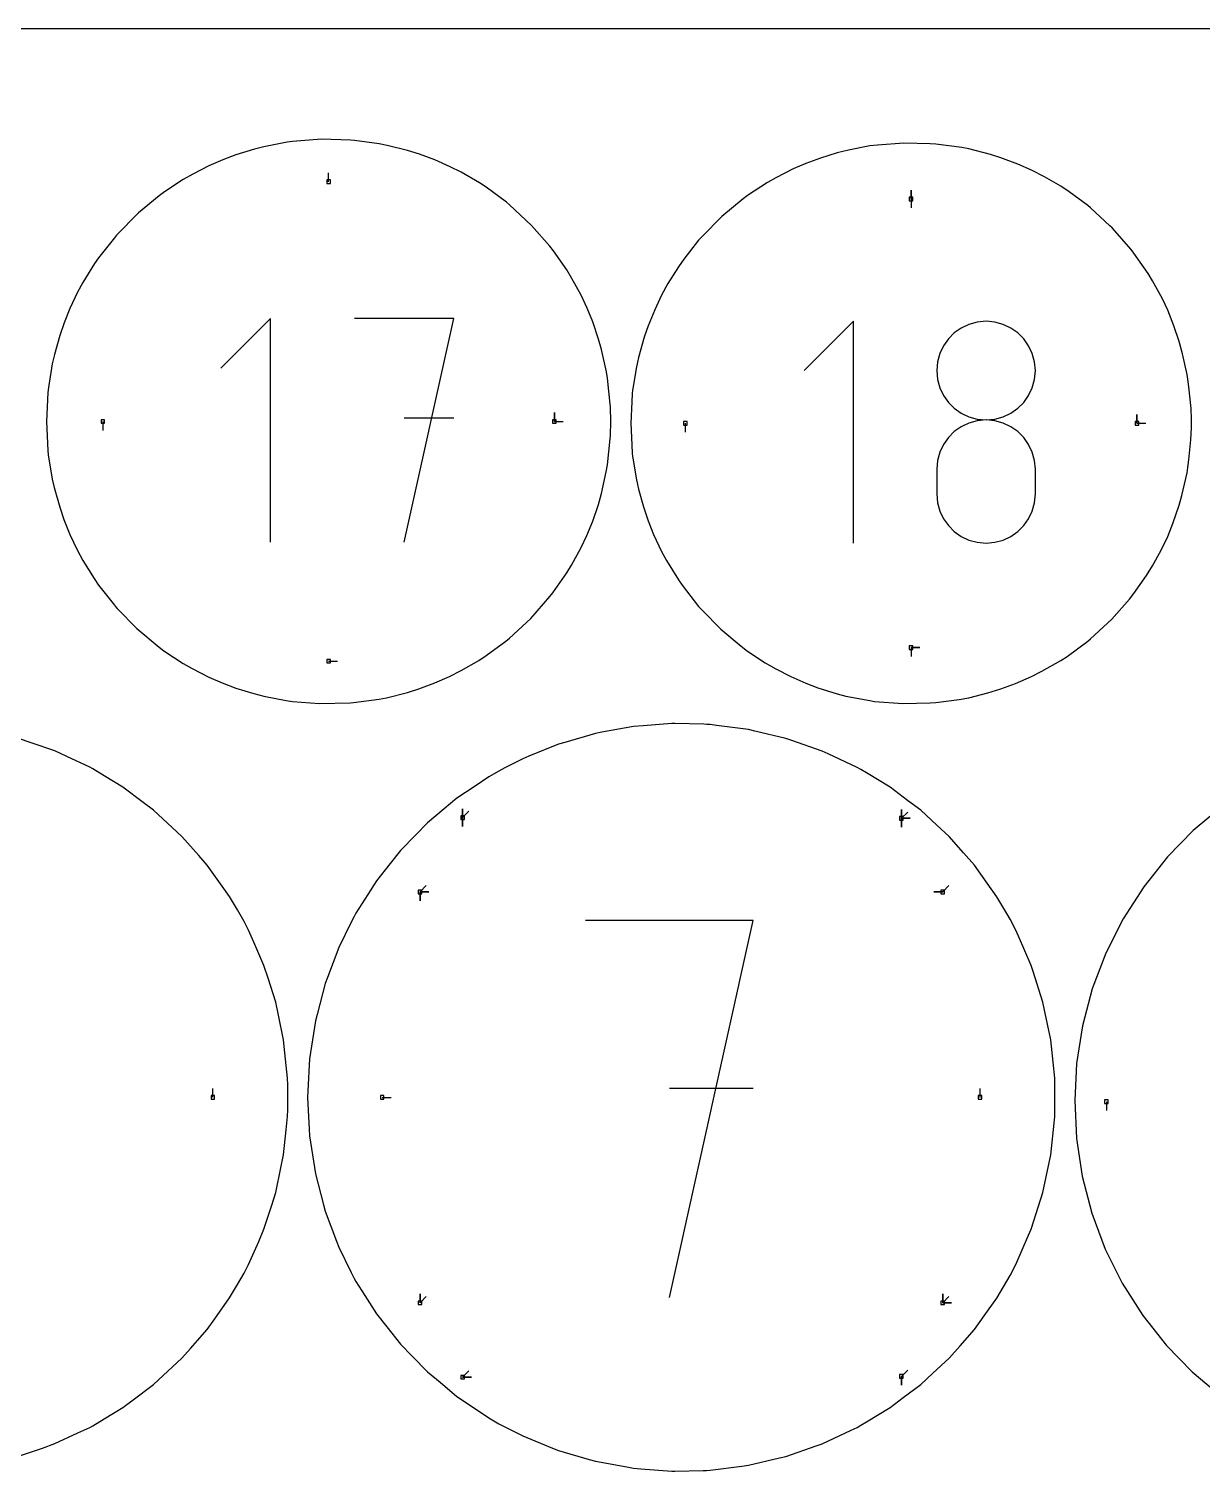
# Model space of a CAD drawing. Extents: x 0 to 800, y 0 to 1000.
# Drawn here: x 209.3 to 397.6, y 768.5 to 1000 of the extents above; entities that cross this region are included whole.
import ezdxf

# ---------------------------------------------------------------- set-up
doc = ezdxf.new("R2010")
doc.units = 0
doc.header["$MEASUREMENT"] = 0
for name, color, linetype in [('annotation', 7, 'Continuous'), ('boundary', 7, 'Continuous'), ('frame', 7, 'Continuous'), ('hole', 7, 'Continuous')]:
    doc.layers.add(name, color=color, linetype=linetype)

msp = doc.modelspace()

# ---------------------------------------------------------------- linework, layer by layer
at = {"layer": 'annotation', "color": 1}
for p, q in [((257.375695, 975.463322), (257.375695, 976.892072)), ((350.840827, 972.683516), (350.840827, 974.112265)), ((350.840827, 972.683516), (350.840827, 974.112265)), ((350.840827, 974.112265), (350.840827, 972.683516)), ((350.840827, 972.683516), (350.840827, 971.254766)), ((248.070813, 953.520906), (240.093965, 945.541807)), ((248.070813, 917.639713), (248.070813, 953.520906)), ((277.479958, 953.520906), (261.52401, 953.520906)), ((269.503109, 917.639713), (277.479958, 953.520906)), ((341.609654, 953.107561), (333.687371, 945.183044)), ((341.609654, 917.471818), (341.609654, 953.107561)), ((358.893889, 951.982185), (357.789245, 951.201166)), ((360.126441, 952.568089), (358.893889, 951.982185)), ((361.464403, 952.936235), (360.126441, 952.568089)), ((362.885283, 953.063983), (361.464403, 952.936235)), ((364.306162, 952.936235), (362.885283, 953.063983)), ((362.885283, 953.063983), (362.885283, 953.063983)), ((365.644125, 952.568089), (364.306162, 952.936235)), ((366.876676, 951.982185), (365.644125, 952.568089)), ((367.981321, 951.201166), (366.876676, 951.982185)), ((356.053654, 949.14435), (355.467698, 947.913838)), ((356.835001, 950.247674), (356.053654, 949.14435)), ((357.789245, 951.201166), (356.835001, 950.247674)), ((368.935564, 950.247674), (367.981321, 951.201166)), ((369.716911, 949.14435), (368.935564, 950.247674)), ((370.302867, 947.913838), (369.716911, 949.14435)), ((355.467698, 947.913838), (355.099629, 946.578778)), ((370.670937, 946.578778), (370.302867, 947.913838)), ((355.099629, 946.578778), (354.97194, 945.161813)), ((354.97194, 945.161813), (354.97194, 945.161813)), ((354.97194, 945.161813), (355.099702, 943.738197)), ((370.670863, 943.738197), (370.798626, 945.161813)), ((370.798626, 945.161813), (370.670937, 946.578778)), ((370.798626, 945.161813), (370.798626, 945.161813)), ((355.099702, 943.738197), (355.467956, 942.397956)), ((355.467956, 942.397956), (356.054151, 941.16355)), ((369.716415, 941.16355), (370.30261, 942.397956)), ((370.30261, 942.397956), (370.670863, 943.738197)), ((356.054151, 941.16355), (356.835737, 940.057437)), ((356.835737, 940.057437), (357.790164, 939.102075)), ((367.980401, 939.102075), (368.934828, 940.057437)), ((368.934828, 940.057437), (369.716415, 941.16355)), ((277.479958, 937.542457), (269.503109, 937.542457)), ((293.6157, 936.996076), (293.6157, 938.424826)), ((293.6157, 936.996076), (293.6157, 938.424826)), ((293.6157, 938.424826), (293.6157, 936.996076)), ((357.790164, 939.102075), (358.894883, 938.319922)), ((358.894883, 938.319922), (360.127342, 937.733435)), ((360.127342, 937.733435), (361.464992, 937.365074)), ((364.305574, 937.365074), (365.643224, 937.733435)), ((365.643224, 937.733435), (366.875683, 938.319922)), ((366.875683, 938.319922), (367.980401, 939.102075)), ((387.090712, 936.695771), (387.090712, 938.124521)), ((387.090712, 936.695771), (387.090712, 938.124521)), ((387.090712, 938.124521), (387.090712, 936.695771)), ((221.13569, 936.996076), (221.13569, 935.567326)), ((293.6157, 936.996076), (295.04445, 936.996076)), ((314.610702, 936.695771), (314.610702, 935.267021)), ((357.789245, 935.372715), (356.835001, 934.417539)), ((358.893889, 936.154754), (357.789245, 935.372715)), ((360.126441, 936.741182), (358.893889, 936.154754)), ((361.464403, 937.109522), (360.126441, 936.741182)), ((362.885283, 937.237297), (361.464403, 937.109522)), ((361.464992, 937.365074), (362.885283, 937.237297)), ((362.885283, 937.237297), (364.305574, 937.365074)), ((364.306162, 937.109596), (362.885283, 937.237297)), ((362.885283, 937.237297), (362.885283, 937.237297)), ((362.885283, 937.237297), (362.885283, 937.237297)), ((365.644125, 936.74144), (364.306162, 937.109596)), ((366.876676, 936.155251), (365.644125, 936.74144)), ((367.981321, 935.37345), (366.876676, 936.155251)), ((368.935564, 934.418459), (367.981321, 935.37345)), ((387.090712, 936.695771), (388.519462, 936.695771)), ((356.053654, 933.311705), (355.467698, 932.077689)), ((356.835001, 934.417539), (356.053654, 933.311705)), ((369.716911, 933.312698), (368.935564, 934.418459)), ((370.302867, 932.07859), (369.716911, 933.312698)), ((355.099629, 930.737966), (354.97194, 929.315015)), ((355.467698, 932.077689), (355.099629, 930.737966)), ((370.670937, 930.738555), (370.302867, 932.07859)), ((370.798626, 929.315015), (370.670937, 930.738555)), ((354.97194, 929.315015), (354.97194, 925.372869)), ((370.798626, 925.372869), (370.798626, 929.315015)), ((370.798626, 929.315015), (370.798626, 929.315015)), ((354.97194, 925.372869), (354.97194, 925.372869)), ((354.97194, 925.372869), (355.099702, 923.950019)), ((355.099702, 923.950019), (355.467956, 922.611832)), ((370.30261, 922.611832), (370.670863, 923.950019)), ((370.670863, 923.950019), (370.798626, 925.372869)), ((355.467956, 922.611832), (356.054151, 921.3804)), ((356.054151, 921.3804), (356.835737, 920.277812)), ((368.934828, 920.277812), (369.716415, 921.3804)), ((369.716415, 921.3804), (370.30261, 922.611832)), ((356.835737, 920.277812), (357.790164, 919.326159)), ((357.790164, 919.326159), (358.894883, 918.547531)), ((366.875683, 918.547531), (367.980401, 919.326159)), ((367.980401, 919.326159), (368.934828, 920.277812)), ((358.894883, 918.547531), (360.127342, 917.964019)), ((360.127342, 917.964019), (361.464992, 917.597711)), ((361.464992, 917.597711), (362.885283, 917.4707)), ((362.885283, 917.4707), (364.305574, 917.597711)), ((362.885283, 917.4707), (362.885283, 917.4707)), ((364.305574, 917.597711), (365.643224, 917.964019)), ((365.643224, 917.964019), (366.875683, 918.547531)), ((350.840827, 900.708027), (352.269577, 900.708027)), ((350.840827, 900.708027), (352.269577, 900.708027)), ((352.269577, 900.708027), (350.840827, 900.708027)), ((350.840827, 900.708027), (350.840827, 899.279277)), ((257.375695, 898.528831), (258.804445, 898.528831)), ((278.883164, 873.426492), (278.883163, 871.997742)), ((278.883164, 873.426492), (278.883163, 871.997742)), ((278.883163, 871.997742), (278.883164, 873.426492)), ((278.883164, 873.426492), (278.883164, 874.855242)), ((278.883164, 873.426492), (278.883164, 874.855242)), ((278.883164, 874.855242), (278.883164, 873.426492)), ((278.883164, 873.426492), (278.883164, 874.855242)), ((278.883164, 874.855242), (278.883164, 873.426492)), ((278.883164, 873.426492), (279.893442, 874.436771)), ((349.302902, 873.308371), (349.302902, 874.737121)), ((349.302902, 873.308371), (349.302902, 874.737121)), ((349.302902, 874.737121), (349.302902, 873.308371)), ((349.302902, 873.308371), (349.302902, 874.737121)), ((349.302902, 874.737121), (349.302902, 873.308371)), ((349.302902, 873.308371), (349.302902, 874.737121)), ((349.302902, 874.737121), (349.302902, 873.308371)), ((349.302902, 873.308371), (350.313181, 874.31865)), ((349.302902, 873.308371), (350.731652, 873.308371)), ((349.302902, 873.308371), (350.731652, 873.308371)), ((350.731652, 873.308371), (349.302902, 873.308371)), ((349.302902, 873.308371), (349.302902, 871.879621)), ((349.302902, 873.308371), (350.731652, 873.308371)), ((350.731652, 873.308371), (349.302902, 873.308371)), ((349.302902, 873.308371), (349.302902, 871.879621)), ((349.302902, 871.879621), (349.302902, 873.308371)), ((272.044133, 861.500123), (273.054412, 862.510402)), ((272.044133, 861.500123), (273.472883, 861.500123)), ((272.044133, 861.500123), (273.472883, 861.500123)), ((273.472883, 861.500123), (272.044133, 861.500123)), ((272.044133, 861.500123), (272.044133, 860.071373)), ((272.044133, 861.500123), (273.472883, 861.500123)), ((273.472883, 861.500123), (272.044133, 861.500123)), ((272.044133, 861.500123), (272.044133, 860.071373)), ((272.044133, 860.071373), (272.044133, 861.500123)), ((355.92624, 861.500123), (354.49749, 861.500123)), ((355.92624, 861.500123), (354.49749, 861.500123)), ((354.49749, 861.500123), (355.92624, 861.500123)), ((355.92624, 861.500123), (356.936519, 862.510402)), ((325.513374, 856.889302), (298.622445, 856.889302)), ((312.069806, 796.417892), (325.513374, 856.889302)), ((238.802876, 828.533901), (238.802876, 829.962651)), ((325.513374, 829.960449), (312.069806, 829.960449)), ((361.925675, 828.528331), (361.925675, 829.95708)), ((265.978573, 828.528331), (267.407323, 828.52833)), ((382.187557, 827.823194), (382.187556, 826.394444)), ((272.044133, 795.556538), (272.044133, 796.985288)), ((272.044133, 795.556538), (272.044133, 796.985288)), ((272.044133, 796.985288), (272.044133, 795.556538)), ((272.044133, 795.556538), (273.054412, 796.566817)), ((355.92624, 795.556538), (355.92624, 796.985288)), ((355.92624, 795.556538), (355.92624, 796.985288)), ((355.92624, 796.985288), (355.92624, 795.556538)), ((355.92624, 795.556538), (355.92624, 796.985288)), ((355.92624, 796.985288), (355.92624, 795.556538)), ((355.92624, 795.556538), (356.936519, 796.566817)), ((355.92624, 795.556538), (357.35499, 795.556538)), ((355.92624, 795.556538), (357.35499, 795.556538)), ((357.35499, 795.556538), (355.92624, 795.556538)), ((278.883164, 783.630169), (279.893442, 784.640447)), ((349.302903, 783.74829), (350.313181, 784.758569)), ((278.883164, 783.630169), (280.311914, 783.630169)), ((278.883164, 783.630169), (280.311914, 783.630169)), ((280.311914, 783.630169), (278.883164, 783.630169)), ((349.302903, 783.74829), (349.302902, 782.31954)), ((349.302903, 783.74829), (349.302902, 782.31954)), ((349.302902, 782.31954), (349.302903, 783.74829))]:
    msp.add_line(p, q, dxfattribs=at)
at = {"layer": 'boundary', "color": 5}
for p, q in [((250.710403, 981.802824), (246.970839, 981.084959)), ((251.559249, 981.921117), (250.710403, 981.802824)), ((256.209314, 982.281062), (251.559249, 981.921117)), ((260.871744, 982.160973), (256.209314, 982.281062)), ((261.506732, 982.102436), (260.871744, 982.160973)), ((265.497115, 981.56213), (261.506732, 982.102436)), ((266.794736, 981.302601), (265.497115, 981.56213)), ((349.677481, 981.680452), (345.44315, 981.352688)), ((353.92307, 981.571099), (349.677481, 981.680452)), ((354.846523, 981.518017), (353.92307, 981.571099)), ((359.018459, 980.947029), (354.846523, 981.518017)), ((242.492724, 979.781441), (240.407447, 978.996477)), ((245.475875, 980.704425), (242.492724, 979.781441)), ((246.970839, 981.084959), (245.475875, 980.704425)), ((270.036396, 980.490869), (266.794736, 981.302601)), ((271.951672, 979.884758), (270.036396, 980.490869)), ((274.44147, 978.958554), (271.951672, 979.884758)), ((336.309881, 979.273337), (333.938466, 978.396805)), ((338.989284, 980.104374), (336.309881, 979.273337)), ((340.822412, 980.551833), (338.989284, 980.104374)), ((344.206611, 981.202587), (340.822412, 980.551833)), ((345.44315, 981.352688), (344.206611, 981.202587)), ((360.119746, 980.730816), (359.018459, 980.947029)), ((363.580503, 979.85443), (360.119746, 980.730816)), ((365.262853, 979.325458), (363.580503, 979.85443)), ((368.003478, 978.292129), (365.262853, 979.325458)), ((238.172373, 978.024393), (235.575861, 976.702836)), ((240.407447, 978.996477), (238.172373, 978.024393)), ((276.905544, 977.868682), (274.44147, 978.958554)), ((278.665643, 976.98143), (276.905544, 977.868682)), ((281.587201, 975.282473), (278.665643, 976.98143)), ((331.954885, 977.531079), (329.125057, 976.103849)), ((333.938466, 978.396805), (331.954885, 977.531079)), ((370.203642, 977.32168), (368.003478, 978.292129)), ((372.239086, 976.27726), (370.203642, 977.32168)), ((234.055579, 975.832433), (231.048546, 973.855526)), ((235.575861, 976.702836), (234.055579, 975.832433)), ((282.664138, 974.580446), (281.587201, 975.282473)), ((285.931281, 972.162238), (282.664138, 974.580446)), ((327.805031, 975.344009), (324.616628, 973.257681)), ((329.125057, 976.103849), (327.805031, 975.344009)), ((374.872762, 974.747591), (372.239086, 976.27726)), ((376.241092, 973.831913), (374.872762, 974.747591)), ((230.185984, 973.228799), (226.888686, 970.494334)), ((231.048546, 973.855526), (230.185984, 973.228799)), ((286.394569, 971.78106), (285.931281, 972.162238)), ((323.905692, 972.73597), (320.476471, 969.898271)), ((324.616628, 973.257681), (323.905692, 972.73597)), ((379.20466, 971.639347), (376.241092, 973.831913)), ((226.888686, 970.494334), (223.349414, 966.900969)), ((289.95871, 968.45871), (286.394569, 971.78106)), ((320.476471, 969.898271), (317.335325, 966.693923)), ((379.638007, 971.282803), (379.20466, 971.639347)), ((382.754814, 968.397936), (379.638007, 971.282803)), ((292.896326, 965.109688), (289.95871, 968.45871)), ((383.138535, 968.040569), (382.754814, 968.397936)), ((386.176357, 964.571415), (383.138535, 968.040569)), ((222.991412, 966.48084), (220.454909, 963.243853)), ((223.349414, 966.900969), (222.991412, 966.48084)), ((316.762699, 966.072769), (314.390119, 963.044975)), ((317.335325, 966.693923), (316.762699, 966.072769)), ((220.454909, 963.243853), (219.820865, 962.327707)), ((293.441314, 964.400001), (292.896326, 965.109688)), ((295.598734, 961.308417), (293.441314, 964.400001)), ((314.390119, 963.044975), (313.527446, 961.834878)), ((386.619163, 964.001781), (386.176357, 964.571415)), ((388.885368, 960.741483), (386.619163, 964.001781)), ((219.820865, 962.327707), (217.951771, 959.308507)), ((296.421107, 959.958813), (295.598734, 961.308417)), ((313.527446, 961.834878), (311.841167, 959.108307)), ((389.597673, 959.579673), (388.885368, 960.741483)), ((217.951771, 959.308507), (217.097471, 957.724484)), ((297.895963, 957.249427), (296.421107, 959.958813)), ((311.841167, 959.108307), (310.816135, 957.244087)), ((391.180098, 956.650105), (389.597673, 959.579673)), ((217.097471, 957.724484), (215.866534, 955.136639)), ((298.85648, 955.197124), (297.895963, 957.249427)), ((310.816135, 957.244087), (309.716416, 954.926855)), ((392.032263, 954.836328), (391.180098, 956.650105)), ((215.866534, 955.136639), (214.935905, 952.832316)), ((299.76367, 952.975748), (298.85648, 955.197124)), ((309.716416, 954.926855), (308.666821, 952.364847)), ((393.035532, 952.34201), (392.032263, 954.836328)), ((214.935905, 952.832316), (214.221308, 950.77248)), ((300.713415, 950.181386), (299.76367, 952.975748)), ((308.666821, 952.364847), (308.039171, 950.546265)), ((393.888754, 949.838327), (393.035532, 952.34201)), ((214.221308, 950.77248), (213.366315, 947.719489)), ((301.182052, 948.532679), (300.713415, 950.181386)), ((308.039171, 950.546265), (307.109669, 947.265644)), ((394.431466, 947.864295), (393.888754, 949.838327)), ((213.366315, 947.719489), (213.033527, 946.262285)), ((301.965971, 944.981607), (301.182052, 948.532679)), ((307.109669, 947.265644), (306.952278, 946.498175)), ((395.161141, 944.540819), (394.431466, 947.864295)), ((213.033527, 946.262285), (212.410596, 942.457386)), ((302.136081, 943.96732), (301.965971, 944.981607)), ((306.721674, 945.474404), (306.24494, 942.562491)), ((306.952278, 946.498175), (306.721674, 945.474404)), ((395.291327, 943.764579), (395.161141, 944.540819)), ((212.410596, 942.457386), (212.315787, 941.653868)), ((302.58395, 939.793257), (302.136081, 943.96732)), ((306.24494, 942.562491), (306.166552, 942.018064)), ((395.428918, 942.556036), (395.291327, 943.764579)), ((395.786202, 939.099636), (395.428918, 942.556036)), ((212.315787, 941.653868), (212.075688, 936.996076)), ((302.617227, 939.266289), (302.58395, 939.793257)), ((306.029583, 940.16598), (305.850701, 936.695771)), ((306.108546, 941.496553), (306.029583, 940.16598)), ((306.166552, 942.018064), (306.108546, 941.496553)), ((302.675701, 936.996076), (302.617227, 939.266289)), ((395.830954, 937.362228), (395.786202, 939.099636)), ((212.075688, 936.996076), (212.315787, 932.338284)), ((302.617227, 934.725863), (302.675701, 936.996076)), ((305.850701, 936.695771), (306.029583, 933.225562)), ((395.771675, 934.029943), (395.830954, 936.029314)), ((395.830954, 936.029314), (395.830954, 937.362228)), ((302.136081, 930.024832), (302.58395, 934.198895)), ((302.58395, 934.198895), (302.617227, 934.725863)), ((306.029583, 933.225562), (306.108546, 931.894989)), ((395.428918, 930.835506), (395.771675, 934.029943)), ((212.315787, 932.338284), (212.391582, 931.656843)), ((212.391582, 931.656843), (213.033527, 927.729867)), ((306.108546, 931.894989), (306.166552, 931.373478)), ((306.166552, 931.373478), (306.244941, 930.829051)), ((306.244941, 930.829051), (306.721674, 927.917139)), ((395.291327, 929.626963), (395.428918, 930.835506)), ((301.182052, 925.459473), (301.940699, 928.889608)), ((301.940699, 928.889608), (302.136081, 930.024832)), ((394.327105, 925.095373), (395.141084, 928.735708)), ((395.141084, 928.735708), (395.291327, 929.626963)), ((213.033527, 927.729867), (213.33485, 926.392138)), ((213.33485, 926.392138), (214.221308, 923.219673)), ((306.721674, 927.917139), (306.952278, 926.893367)), ((306.952278, 926.893367), (307.109669, 926.125899)), ((307.109669, 926.125899), (307.909408, 923.27021)), ((299.76367, 921.016404), (300.675841, 923.693069)), ((300.675841, 923.693069), (301.182052, 925.459473)), ((392.880824, 920.633032), (393.888753, 923.553215)), ((393.888753, 923.553215), (394.327105, 925.095373)), ((214.221308, 923.219673), (214.892323, 921.275444)), ((214.892323, 921.275444), (215.866534, 918.855513)), ((307.909408, 923.27021), (308.666821, 921.026695)), ((298.807004, 918.681818), (299.76367, 921.016404)), ((308.666821, 921.026695), (309.537307, 918.87129)), ((392.032263, 918.555215), (392.880824, 920.633032)), ((215.866534, 918.855513), (217.042233, 916.378182)), ((296.360253, 913.925816), (297.895963, 916.742725)), ((297.895963, 916.742725), (298.807004, 918.681818)), ((309.537307, 918.87129), (310.816135, 916.147455)), ((390.977216, 916.346159), (392.032263, 918.555215)), ((217.042233, 916.378182), (217.951771, 914.683646)), ((217.951771, 914.683646), (219.754556, 911.768693)), ((310.816135, 916.147455), (311.615225, 914.665801)), ((311.615225, 914.665801), (313.527446, 911.556664)), ((389.597673, 913.811869), (390.977216, 916.346159)), ((293.369726, 909.491455), (295.598734, 912.683735)), ((295.598734, 912.683735), (296.360253, 913.925816)), ((386.619163, 909.389762), (388.637159, 912.28155)), ((388.637159, 912.28155), (389.597673, 913.811869)), ((219.754556, 911.768693), (220.454909, 910.748299)), ((220.454909, 910.748299), (222.991412, 907.511312)), ((313.527446, 911.556664), (314.120515, 910.699724)), ((314.120515, 910.699724), (316.762699, 907.318773)), ((222.991412, 907.511312), (223.068088, 907.414435)), ((223.068088, 907.414435), (223.435645, 907.002703)), ((289.817389, 905.379201), (292.896326, 908.882464)), ((292.896326, 908.882464), (293.369726, 909.491455)), ((316.762699, 907.318773), (317.335325, 906.69762)), ((383.082637, 905.293504), (385.886305, 908.483562)), ((385.886305, 908.483562), (386.619163, 909.389762)), ((223.435645, 907.002703), (226.60461, 903.751067)), ((286.394569, 902.211092), (289.817389, 905.379201)), ((317.335325, 906.69762), (320.299494, 903.656123)), ((379.638007, 902.108739), (383.082637, 905.293504)), ((226.60461, 903.751067), (230.185984, 900.763353)), ((320.299494, 903.656123), (323.560678, 900.935523)), ((230.185984, 900.763353), (230.94604, 900.205597)), ((282.664138, 899.411706), (285.832462, 901.755758)), ((285.832462, 901.755758), (286.394569, 902.211092)), ((323.560678, 900.935523), (324.616628, 900.133862)), ((375.880101, 899.300609), (379.20466, 901.752195)), ((379.20466, 901.752195), (379.638007, 902.108739)), ((230.94604, 900.205597), (234.055579, 898.15972)), ((234.055579, 898.15972), (235.466806, 897.347382)), ((278.665643, 897.010722), (281.481281, 898.646077)), ((281.481281, 898.646077), (282.664138, 899.411706)), ((324.616628, 900.133862), (327.429329, 898.284714)), ((327.429329, 898.284714), (329.125057, 897.287693)), ((371.849993, 896.899775), (374.872762, 898.643951)), ((374.872762, 898.643951), (375.880101, 899.300609)), ((235.466806, 897.347382), (238.172373, 895.967759)), ((238.172373, 895.967759), (240.293001, 895.042219)), ((274.44147, 895.033598), (276.793645, 896.071096)), ((276.793645, 896.071096), (278.665643, 897.010722)), ((329.125057, 897.287693), (331.553768, 896.051543)), ((331.553768, 896.051543), (333.938466, 894.994737)), ((367.591746, 894.932432), (370.203642, 896.069862)), ((370.203642, 896.069862), (371.849993, 896.899775)), ((240.293001, 895.042219), (242.492724, 894.210711)), ((242.492724, 894.210711), (245.357249, 893.322257)), ((266.67449, 892.661173), (270.036396, 893.501284)), ((270.036396, 893.501284), (271.83498, 894.066803)), ((271.83498, 894.066803), (274.44147, 895.033598)), ((333.938466, 894.994737), (335.88898, 894.260502)), ((335.88898, 894.260502), (338.989284, 893.287168)), ((363.151911, 893.419999), (365.262853, 894.066085)), ((365.262853, 894.066085), (367.591746, 894.932432)), ((245.357249, 893.322257), (246.970839, 892.907193)), ((246.970839, 892.907193), (250.588855, 892.211479)), ((250.588855, 892.211479), (251.559249, 892.071035)), ((251.559249, 892.071035), (255.914786, 891.725373)), ((255.914786, 891.725373), (260.871744, 891.83118)), ((260.871744, 891.83118), (261.384205, 891.873853)), ((261.384205, 891.873853), (265.497115, 892.430022)), ((265.497115, 892.430022), (266.67449, 892.661173)), ((338.989284, 893.287168), (340.387635, 892.931227)), ((340.387635, 892.931227), (344.206611, 892.188955)), ((344.206611, 892.188955), (345.0006, 892.078306)), ((345.0006, 892.078306), (349.517207, 891.715532)), ((349.517207, 891.715532), (353.92307, 891.820443)), ((353.92307, 891.820443), (354.846523, 891.873525)), ((354.846523, 891.873525), (358.579024, 892.378913)), ((358.579024, 892.378913), (360.119746, 892.660726)), ((360.119746, 892.660726), (363.151911, 893.419999)), ((300.203921, 886.924197), (295.273543, 885.489039)), ((301.229475, 887.111087), (300.203921, 886.924197)), ((306.281285, 888.031693), (301.229475, 887.111087)), ((307.859854, 888.153884), (306.281285, 888.031693)), ((312.440312, 888.508439), (307.859854, 888.153884)), ((312.961079, 888.513455), (312.440312, 888.508439)), ((317.58665, 888.395793), (312.961079, 888.513455)), ((318.097035, 888.379737), (317.58665, 888.395793)), ((318.615714, 888.349388), (318.097035, 888.379737)), ((319.64953, 888.21554), (318.615714, 888.349388)), ((324.742033, 887.556214), (319.64953, 888.21554)), ((325.756607, 887.316777), (324.742033, 887.556214)), ((330.754325, 886.137326), (325.756607, 887.316777)), ((209.637148, 885.445238), (207.631527, 886.142896)), ((213.466063, 884.113345), (209.637148, 885.445238)), ((294.272641, 885.197691), (289.515961, 883.263189)), ((295.273543, 885.489039), (294.272641, 885.197691)), ((331.738903, 885.79484), (330.754325, 886.137326)), ((336.588862, 884.107775), (331.738903, 885.79484)), ((215.38932, 883.213163), (213.466063, 884.113345)), ((219.060993, 881.494634), (215.38932, 883.213163)), ((288.55032, 882.870471), (285.633735, 881.386837)), ((289.515961, 883.263189), (288.55032, 882.870471)), ((337.533006, 883.665867), (336.588862, 884.107775)), ((342.183792, 881.489064), (337.533006, 883.665867)), ((219.549856, 881.229892), (219.060993, 881.494634)), ((221.370362, 880.136731), (219.549856, 881.229892)), ((224.357012, 878.314526), (221.370362, 880.136731)), ((283.097619, 879.967209), (280.898702, 878.487683)), ((284.713592, 880.896912), (283.097619, 879.967209)), ((285.633735, 881.386837), (284.713592, 880.896912)), ((342.803019, 881.153724), (342.183792, 881.489064)), ((343.696721, 880.617082), (342.803019, 881.153724)), ((347.479811, 878.308955), (343.696721, 880.617082)), ((227.624425, 875.862599), (224.357012, 878.314526)), ((280.898702, 878.487683), (277.972326, 876.518691)), ((350.300943, 876.191926), (347.479811, 878.308955)), ((229.297978, 874.606733), (227.624425, 875.862599)), ((277.972326, 876.518691), (275.937193, 874.820909)), ((352.420776, 874.601163), (350.300943, 876.191926)), ((400.837548, 875.280227), (396.122163, 871.350891)), ((232.295968, 871.831839), (229.297978, 874.606733)), ((275.937193, 874.820909), (273.228784, 872.561456)), ((355.009285, 872.205278), (352.420776, 874.601163)), ((233.831525, 870.410551), (232.295968, 871.831839)), ((236.528303, 867.342112), (233.831525, 870.410551)), ((271.379003, 870.663418), (268.917264, 868.137459)), ((273.228784, 872.561456), (271.379003, 870.663418)), ((356.954324, 870.40498), (355.009285, 872.205278)), ((359.282761, 867.755646), (356.954324, 870.40498)), ((396.122163, 871.350891), (392.002838, 867.125056)), ((268.917264, 868.137459), (267.272449, 866.059288)), ((237.90958, 865.770472), (236.528303, 867.342112)), ((240.276567, 862.44101), (237.90958, 865.770472)), ((267.272449, 866.059288), (265.083484, 863.293602)), ((361.032378, 865.764902), (359.282761, 867.755646)), ((363.07607, 862.890195), (361.032378, 865.764902)), ((392.002838, 867.125056), (388.183668, 862.337012)), ((241.488927, 860.735675), (240.276567, 862.44101)), ((263.661063, 861.05732), (261.768067, 858.081217)), ((265.083484, 863.293602), (263.661063, 861.05732)), ((364.611726, 860.730105), (363.07607, 862.890195)), ((388.183668, 862.337012), (384.871992, 857.170104)), ((242.756001, 858.597458), (241.488927, 860.735675)), ((366.216686, 858.021697), (364.611726, 860.730105)), ((243.801925, 856.749409), (242.756001, 858.597458)), ((244.531617, 855.359531), (243.801925, 856.749409)), ((261.019207, 856.642245), (259.006166, 852.555567)), ((261.485277, 857.574697), (261.019207, 856.642245)), ((261.768067, 858.081217), (261.485277, 857.574697)), ((366.730139, 857.114473), (366.216686, 858.021697)), ((367.654415, 855.353961), (366.730139, 857.114473)), ((384.871992, 857.170104), (382.112452, 851.688081)), ((245.381979, 853.413734), (244.531617, 855.359531)), ((368.071866, 854.398752), (367.654415, 855.353961)), ((370.128198, 849.693457), (368.071866, 854.398752)), ((247.0054, 849.699027), (245.381979, 853.413734)), ((259.006166, 852.555567), (257.194784, 847.750654)), ((247.651188, 847.676107), (247.0054, 849.699027)), ((370.445222, 848.700388), (370.128198, 849.693457)), ((382.112452, 851.688081), (379.934735, 845.949786)), ((248.884058, 843.814168), (247.651188, 847.676107)), ((257.194784, 847.750654), (256.82706, 846.775221)), ((372.006857, 843.808598), (370.445222, 848.700388)), ((256.82706, 846.775221), (255.51932, 841.809527)), ((379.934735, 845.949786), (378.362265, 840.016833)), ((249.318424, 841.73557), (248.884058, 843.814168)), ((372.220091, 842.788196), (372.006857, 843.808598)), ((373.270467, 837.761766), (372.220091, 842.788196)), ((250.147668, 837.767336), (249.318424, 841.73557)), ((255.253839, 840.801455), (254.463611, 835.727618)), ((255.51932, 841.809527), (255.253839, 840.801455)), ((378.362265, 840.016833), (377.411966, 833.952929)), ((250.366008, 835.655093), (250.147668, 837.767336)), ((250.78284, 831.622626), (250.366008, 835.655093)), ((254.463611, 835.727618), (254.303189, 834.697591)), ((373.377652, 836.724847), (373.270467, 837.761766)), ((373.905639, 831.617056), (373.377652, 836.724847)), ((254.303189, 834.697591), (254.038848, 829.569393)), ((377.411966, 833.952929), (377.105193, 828.039117)), ((250.810185, 830.560877), (250.78284, 831.622626)), ((373.919063, 831.095834), (373.905639, 831.617056)), ((373.919063, 825.960827), (373.919063, 831.095834)), ((250.810185, 826.506924), (250.810185, 830.560877)), ((254.038848, 829.569393), (253.985185, 828.528331)), ((250.78284, 825.445175), (250.810185, 826.506924)), ((253.985185, 828.528331), (254.249526, 823.400132)), ((377.105193, 828.039117), (377.397227, 821.941831)), ((250.5645, 823.332932), (250.78284, 825.445175)), ((373.270467, 819.294895), (373.798454, 824.402686)), ((373.798454, 824.402686), (373.905639, 825.439605)), ((373.905639, 825.439605), (373.919063, 825.960827)), ((250.147668, 819.300466), (250.5645, 823.332932)), ((254.249526, 823.400132), (254.303189, 822.35907)), ((254.303189, 822.35907), (255.093417, 817.285232)), ((377.397227, 821.941831), (378.318253, 815.87444)), ((248.884058, 813.253633), (249.713302, 817.221868)), ((249.713302, 817.221868), (250.147668, 819.300466)), ((255.093417, 817.285232), (255.253839, 816.255206)), ((372.006857, 813.248063), (373.057233, 818.274493)), ((373.057233, 818.274493), (373.270467, 819.294895)), ((255.253839, 816.255206), (256.561579, 811.289512)), ((378.318253, 815.87444), (379.862069, 809.934562)), ((248.238269, 811.230714), (248.884058, 813.253633)), ((371.689834, 812.254994), (372.006857, 813.248063)), ((247.0054, 807.368774), (248.238269, 811.230714)), ((256.561579, 811.289512), (256.82706, 810.28144)), ((256.82706, 810.28144), (258.638442, 805.476526)), ((370.128198, 807.363204), (371.689834, 812.254994)), ((379.862069, 809.934562), (382.012151, 804.186003)), ((246.155037, 805.422977), (247.0054, 807.368774)), ((258.638442, 805.476526), (259.006166, 804.501094)), ((367.654415, 801.7027), (369.710748, 806.407995)), ((369.710748, 806.407995), (370.128198, 807.363204)), ((244.531617, 801.70827), (246.155037, 805.422977)), ((259.006166, 804.501094), (261.019207, 800.414416)), ((382.012151, 804.186003), (384.745465, 798.690519)), ((243.801925, 800.318392), (244.531617, 801.70827)), ((366.730139, 799.942188), (367.654415, 801.7027)), ((242.756001, 798.470343), (243.801925, 800.318392)), ((261.019207, 800.414416), (261.485277, 799.481964)), ((261.485277, 799.481964), (261.768067, 798.975444)), ((261.768067, 798.975444), (263.190488, 796.739162)), ((364.611726, 796.326556), (366.216686, 799.034964)), ((366.216686, 799.034964), (366.730139, 799.942188)), ((384.745465, 798.690519), (388.03269, 793.507142)), ((239.121939, 793.002664), (241.488927, 796.332127)), ((241.488927, 796.332127), (242.756001, 798.470343)), ((263.190488, 796.739162), (265.083484, 793.763059)), ((362.568034, 793.45185), (364.611726, 796.326556)), ((237.90958, 791.297329), (239.121939, 793.002664)), ((265.083484, 793.763059), (266.7283, 791.684888)), ((266.7283, 791.684888), (268.917264, 788.919202)), ((361.032378, 791.291759), (362.568034, 793.45185)), ((388.03269, 793.507142), (391.838539, 788.691563)), ((235.212801, 788.22889), (237.90958, 791.297329)), ((358.703941, 788.642424), (361.032378, 791.291759)), ((233.831525, 786.657251), (235.212801, 788.22889)), ((268.917264, 788.919202), (270.767046, 787.021164)), ((270.767046, 787.021164), (273.228784, 784.495205)), ((356.954324, 786.651681), (358.703941, 788.642424)), ((391.838539, 788.691563), (395.962251, 784.458626)), ((230.833534, 783.882356), (233.831525, 786.657251)), ((354.365815, 784.255796), (356.954324, 786.651681)), ((226.030565, 780.009141), (229.297978, 782.461068)), ((229.297978, 782.461068), (230.833534, 783.882356)), ((273.228784, 784.495205), (275.263917, 782.797423)), ((275.263917, 782.797423), (277.972326, 780.53797)), ((349.599645, 780.338468), (352.420777, 782.455498)), ((352.420777, 782.455498), (354.365815, 784.255796)), ((395.962251, 784.458626), (400.644341, 780.522931)), ((277.972326, 780.53797), (280.171242, 779.058445)), ((347.479811, 778.747706), (349.599645, 780.338468)), ((221.370362, 776.931071), (224.357012, 778.753276)), ((224.357012, 778.753276), (226.030565, 780.009141)), ((280.171242, 779.058445), (283.097619, 777.089452)), ((343.696721, 776.439579), (347.479811, 778.747706)), ((217.137737, 774.672986), (219.060993, 775.573168)), ((219.060993, 775.573168), (219.549857, 775.837909)), ((219.549857, 775.837909), (221.370362, 776.931071)), ((283.097619, 777.089452), (284.713592, 776.159749)), ((284.713592, 776.159749), (285.633735, 775.669824)), ((285.633735, 775.669824), (288.55032, 774.18619)), ((341.239649, 775.12569), (342.183792, 775.567597)), ((342.183792, 775.567597), (342.803019, 775.902937)), ((342.803019, 775.902937), (343.696721, 776.439579)), ((213.466063, 772.954456), (217.137737, 774.672986)), ((288.55032, 774.18619), (293.307, 772.251688)), ((336.588862, 772.948886), (341.239649, 775.12569)), ((207.631527, 770.924905), (211.460442, 772.256798)), ((211.460442, 772.256798), (213.466063, 772.954456)), ((293.307, 772.251688), (294.272641, 771.85897)), ((294.272641, 771.85897), (299.203018, 770.423812)), ((329.739752, 770.679898), (330.754325, 770.919335)), ((330.754325, 770.919335), (335.604285, 772.6064)), ((335.604285, 772.6064), (336.588862, 772.948886)), ((299.203018, 770.423812), (300.203921, 770.132464)), ((300.203921, 770.132464), (305.25573, 769.211858)), ((305.25573, 769.211858), (306.281285, 769.024968)), ((306.281285, 769.024968), (307.507543, 768.921477)), ((307.507543, 768.921477), (312.43768, 768.548289)), ((312.43768, 768.548289), (312.961657, 768.543212)), ((312.961657, 768.543212), (317.474843, 768.659451)), ((317.474843, 768.659451), (318.04467, 768.67458)), ((318.04467, 768.67458), (318.615714, 768.707273)), ((318.615714, 768.707273), (323.708217, 769.366599)), ((323.708217, 769.366599), (324.742033, 769.500447)), ((324.742033, 769.500447), (329.739752, 770.679898))]:
    msp.add_line(p, q, dxfattribs=at)
at = {"layer": 'frame', "color": 5}
msp.add_line((800, 1000), (0, 1000), dxfattribs=at)
at = {"layer": 'hole', "color": 5}
for p, q in [((257.661445, 975.749072), (257.089945, 975.749072)), ((257.089945, 975.749072), (257.089945, 975.177572)), ((257.089945, 975.177572), (257.661445, 975.177572)), ((257.661445, 975.177572), (257.661445, 975.749072)), ((351.126577, 972.969266), (350.555077, 972.969266)), ((350.555077, 972.969266), (350.555077, 972.397766)), ((350.555077, 972.397766), (351.126577, 972.397766)), ((351.126577, 972.397766), (351.126577, 972.969266)), ((221.42144, 937.281826), (220.84994, 937.281826)), ((220.84994, 937.281826), (220.84994, 936.710326)), ((220.84994, 936.710326), (221.42144, 936.710326)), ((221.42144, 936.710326), (221.42144, 937.281826)), ((293.90145, 937.281826), (293.32995, 937.281826)), ((293.32995, 937.281826), (293.32995, 936.710326)), ((293.32995, 936.710326), (293.90145, 936.710326)), ((293.90145, 936.710326), (293.90145, 937.281826)), ((314.896452, 936.981521), (314.324952, 936.981521)), ((314.324952, 936.981521), (314.324952, 936.410021)), ((314.324952, 936.410021), (314.896452, 936.410021)), ((314.896452, 936.410021), (314.896452, 936.981521)), ((387.376462, 936.981521), (386.804962, 936.981521)), ((386.804962, 936.981521), (386.804962, 936.410021)), ((386.804962, 936.410021), (387.376462, 936.410021)), ((387.376462, 936.410021), (387.376462, 936.981521)), ((351.126577, 900.993777), (350.555077, 900.993777)), ((350.555077, 900.993777), (350.555077, 900.422277)), ((350.555077, 900.422277), (351.126577, 900.422277)), ((351.126577, 900.422277), (351.126577, 900.993777)), ((257.661445, 898.814581), (257.089945, 898.814581)), ((257.089945, 898.814581), (257.089945, 898.243081)), ((257.089945, 898.243081), (257.661445, 898.243081)), ((257.661445, 898.243081), (257.661445, 898.814581)), ((279.168914, 873.712242), (278.597414, 873.712242)), ((278.597414, 873.712242), (278.597414, 873.140742)), ((278.597414, 873.140742), (279.168914, 873.140742)), ((279.168914, 873.140742), (279.168914, 873.712242)), ((349.588652, 873.594121), (349.017152, 873.594121)), ((349.017152, 873.594121), (349.017152, 873.022621)), ((349.017152, 873.022621), (349.588652, 873.022621)), ((349.588652, 873.022621), (349.588652, 873.594121)), ((272.329883, 861.785873), (271.758383, 861.785873)), ((271.758383, 861.785873), (271.758383, 861.214373)), ((271.758383, 861.214373), (272.329883, 861.214373)), ((272.329883, 861.214373), (272.329883, 861.785873)), ((356.21199, 861.785873), (355.64049, 861.785873)), ((355.64049, 861.785873), (355.64049, 861.214373)), ((355.64049, 861.214373), (356.21199, 861.214373)), ((356.21199, 861.214373), (356.21199, 861.785873)), ((239.088626, 828.819651), (238.517126, 828.819651)), ((238.517126, 828.819651), (238.517126, 828.248151)), ((239.088626, 828.248151), (239.088626, 828.819651)), ((266.264323, 828.814081), (265.692823, 828.814081)), ((265.692823, 828.814081), (265.692823, 828.242581)), ((266.264323, 828.242581), (266.264323, 828.814081)), ((362.211425, 828.814081), (361.639925, 828.814081)), ((361.639925, 828.814081), (361.639925, 828.242581)), ((362.211425, 828.242581), (362.211425, 828.814081)), ((238.517126, 828.248151), (239.088626, 828.248151)), ((265.692823, 828.242581), (266.264323, 828.242581)), ((361.639925, 828.242581), (362.211425, 828.242581)), ((382.473307, 828.108944), (381.901807, 828.108944)), ((381.901807, 828.108944), (381.901807, 827.537444)), ((381.901807, 827.537444), (382.473307, 827.537444)), ((382.473307, 827.537444), (382.473307, 828.108944)), ((272.329883, 795.842288), (271.758383, 795.842288)), ((271.758383, 795.842288), (271.758383, 795.270788)), ((271.758383, 795.270788), (272.329883, 795.270788)), ((272.329883, 795.270788), (272.329883, 795.842288)), ((356.21199, 795.842288), (355.64049, 795.842288)), ((355.64049, 795.842288), (355.64049, 795.270788)), ((355.64049, 795.270788), (356.21199, 795.270788)), ((356.21199, 795.270788), (356.21199, 795.842288)), ((279.168914, 783.915919), (278.597414, 783.915919)), ((278.597414, 783.915919), (278.597414, 783.344419)), ((278.597414, 783.344419), (279.168914, 783.344419)), ((279.168914, 783.344419), (279.168914, 783.915919)), ((349.588653, 784.03404), (349.017153, 784.03404)), ((349.017153, 784.03404), (349.017153, 783.46254)), ((349.017153, 783.46254), (349.588653, 783.46254)), ((349.588653, 783.46254), (349.588653, 784.03404))]:
    msp.add_line(p, q, dxfattribs=at)

doc.saveas('drawing.dxf')
